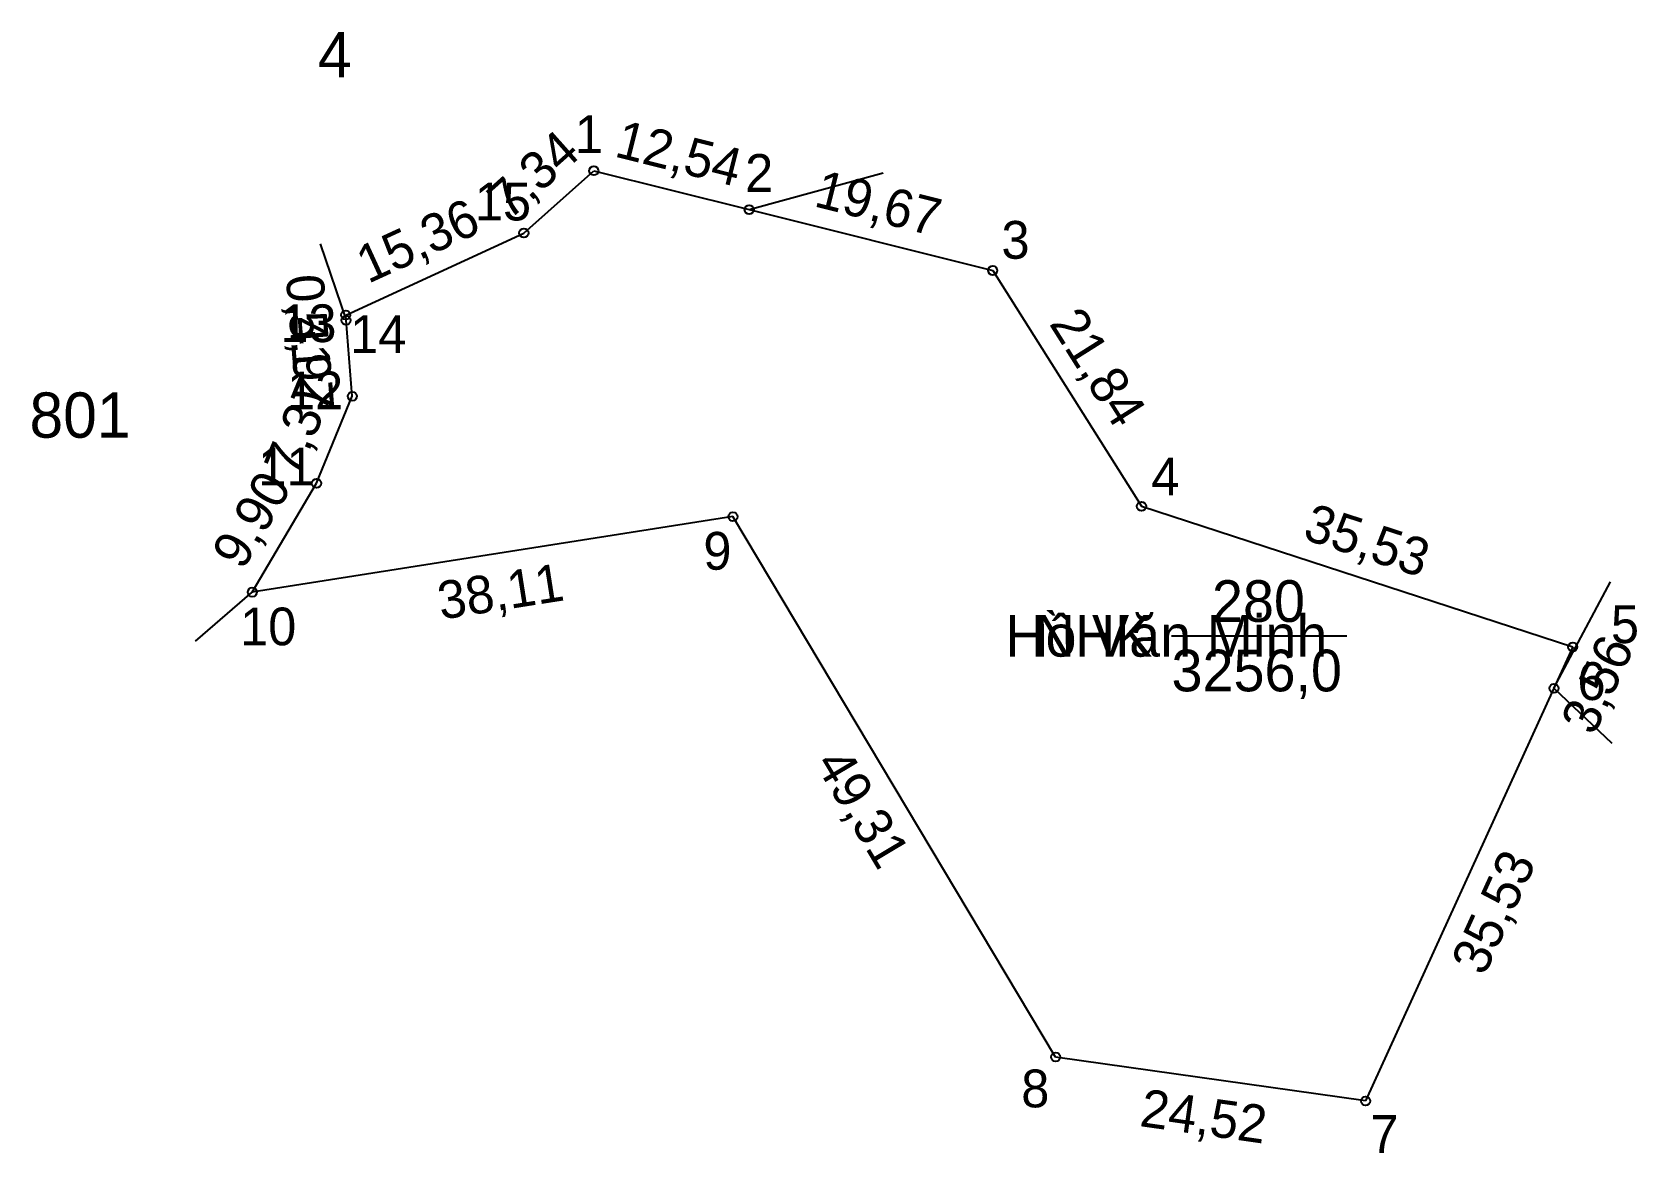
# Model space of a CAD drawing. Extents: x 550568 to 550693, y 1822850 to 1822938.
import ezdxf

# ---------------------------------------------------------------- set-up
doc = ezdxf.new("R2010")
doc.units = 0
for name, color, linetype in [('CanhThua', 7, 'Continuous'), ('ChieuDaiCanhThua', 7, 'Continuous'), ('MocDinhThua', 7, 'Continuous'), ('NhanDiaChinhThua', 7, 'Continuous'), ('NhanTuCan', 7, 'Continuous'), ('RauThua', 7, 'Continuous'), ('SoHieuDinhThua', 7, 'Continuous'), ('TenChuSuDung', 7, 'Continuous')]:
    doc.layers.add(name, color=color, linetype=linetype)

msp = doc.modelspace()

# ---------------------------------------------------------------- linework, layer by layer
at = {"layer": 'CanhThua'}
for p, q in [((550606.27, 1822921.93), (550611.75, 1822926.81)), ((550611.75, 1822926.81), (550623.92, 1822923.77)), ((550623.92, 1822923.77), (550643, 1822919)), ((550592.32, 1822915.51), (550606.27, 1822921.93)), ((550643, 1822919), (550654.65, 1822900.53)), ((550592.35, 1822915.1), (550592.32, 1822915.51)), ((550592.83, 1822909.15), (550592.35, 1822915.1)), ((550590.03, 1822902.33), (550592.83, 1822909.15)), ((550585, 1822893.8), (550590.03, 1822902.33)), ((550622.65, 1822899.72), (550585, 1822893.8)), ((550647.92, 1822857.38), (550622.65, 1822899.72)), ((550654.65, 1822900.53), (550688.43, 1822889.51)), ((550688.43, 1822889.51), (550686.95, 1822886.27)), ((550686.95, 1822886.27), (550672.2, 1822853.94)), ((550672.2, 1822853.94), (550647.92, 1822857.38))]:
    msp.add_line(p, q, dxfattribs=at)
at = {"layer": 'MocDinhThua'}
for centre in [(550611.75, 1822926.81), (550623.92, 1822923.77), (550606.27, 1822921.93), (550643, 1822919), (550592.32, 1822915.51), (550592.35, 1822915.1), (550592.83, 1822909.15), (550590.03, 1822902.33), (550622.65, 1822899.72), (550654.65, 1822900.53), (550585, 1822893.8), (550688.43, 1822889.51), (550686.95, 1822886.27), (550647.92, 1822857.38), (550672.2, 1822853.94)]:
    msp.add_circle(centre, 0.355, dxfattribs=at)
at = {"layer": 'NhanDiaChinhThua'}
msp.add_line((550657, 1822890.38), (550670.72, 1822890.38), dxfattribs=at)
at = {"layer": 'RauThua'}
for p, q in [((550623.92, 1822923.77), (550634.41, 1822926.65)), ((550590.31, 1822921.09), (550592.35, 1822915.1)), ((550580.54, 1822889.96), (550585, 1822893.8)), ((550686.95, 1822886.27), (550691.39, 1822894.61)), ((550686.95, 1822886.27), (550691.48, 1822881.96))]:
    msp.add_line(p, q, dxfattribs=at)

# ---------------------------------------------------------------- texts
at = {"layer": 'ChieuDaiCanhThua'}
for s, rotation, p in [('7,34', 41.736, (550605.1, 1822922.87)), ('12,54', 345.966, (550613.28, 1822927.95)), ('19,67', 345.9616, (550628.9, 1822924.05)), ('15,36', 24.6912, (550594.07, 1822917.94)), ('0,41', 274.5905, (550587.62, 1822918.58)), ('5,97', 274.6122, (550587.86, 1822915.68)), ('21,84', 302.247, (550647.37, 1822914.84)), ('7,37', 67.679, (550588.57, 1822902.67)), ('9,90', 59.4728, (550584.25, 1822895.44)), ('35,53', 341.9312, (550667.18, 1822898)), ('38,11', 8.9296, (550599.78, 1822891.64)), ('3,56', 65.4788, (550690.09, 1822882.48)), ('49,31', 300.8364, (550629.02, 1822880.38)), ('35,53', 65.4789, (550681.5, 1822863.65)), ('24,52', 351.9436, (550654.43, 1822851.98))]:
    msp.add_text(s, height=2.955, rotation=rotation, dxfattribs=at).set_placement(p)
at = {"layer": 'NhanDiaChinhThua'}
for s, p in [('280', (550660.17, 1822891.47)), ('NHK', (550646.29, 1822888.75)), ('3256,0', (550657, 1822886.03))]:
    msp.add_text(s, height=3.264, dxfattribs=at).set_placement(p)
at = {"layer": 'NhanTuCan'}
for s, height, p in [('4', 3.55, (550590.14, 1822934.13)), ('801', 3.546, (550567.55, 1822905.9))]:
    msp.add_text(s, height=height, dxfattribs=at).set_placement(p)
at = {"layer": 'SoHieuDinhThua'}
for s, height, p in [('1', 2.96, (550610.27, 1822928.2)), ('2', 2.96, (550623.6, 1822925.16)), ('15', 2.955, (550602.44, 1822922.92)), ('3', 2.96, (550643.68, 1822919.92)), ('13', 2.955, (550587.2, 1822913.39)), ('14', 2.955, (550592.67, 1822912.54)), ('12', 2.955, (550587.72, 1822908.13)), ('11', 2.955, (550585.47, 1822902.17)), ('4', 2.96, (550655.42, 1822901.38)), ('9', 2.96, (550620.33, 1822895.56)), ('10', 2.955, (550584.05, 1822889.64)), ('5', 2.96, (550691.42, 1822889.81)), ('6', 2.96, (550688.8, 1822885.35)), ('8', 2.96, (550645.23, 1822853.44)), ('7', 2.96, (550672.57, 1822849.87))]:
    msp.add_text(s, height=height, dxfattribs=at).set_placement(p)
at = {"layer": 'TenChuSuDung'}
msp.add_text('Hồ Văn Minh', height=3.2639, dxfattribs=at).set_placement((550643.98, 1822888.75))

doc.saveas('drawing.dxf')
